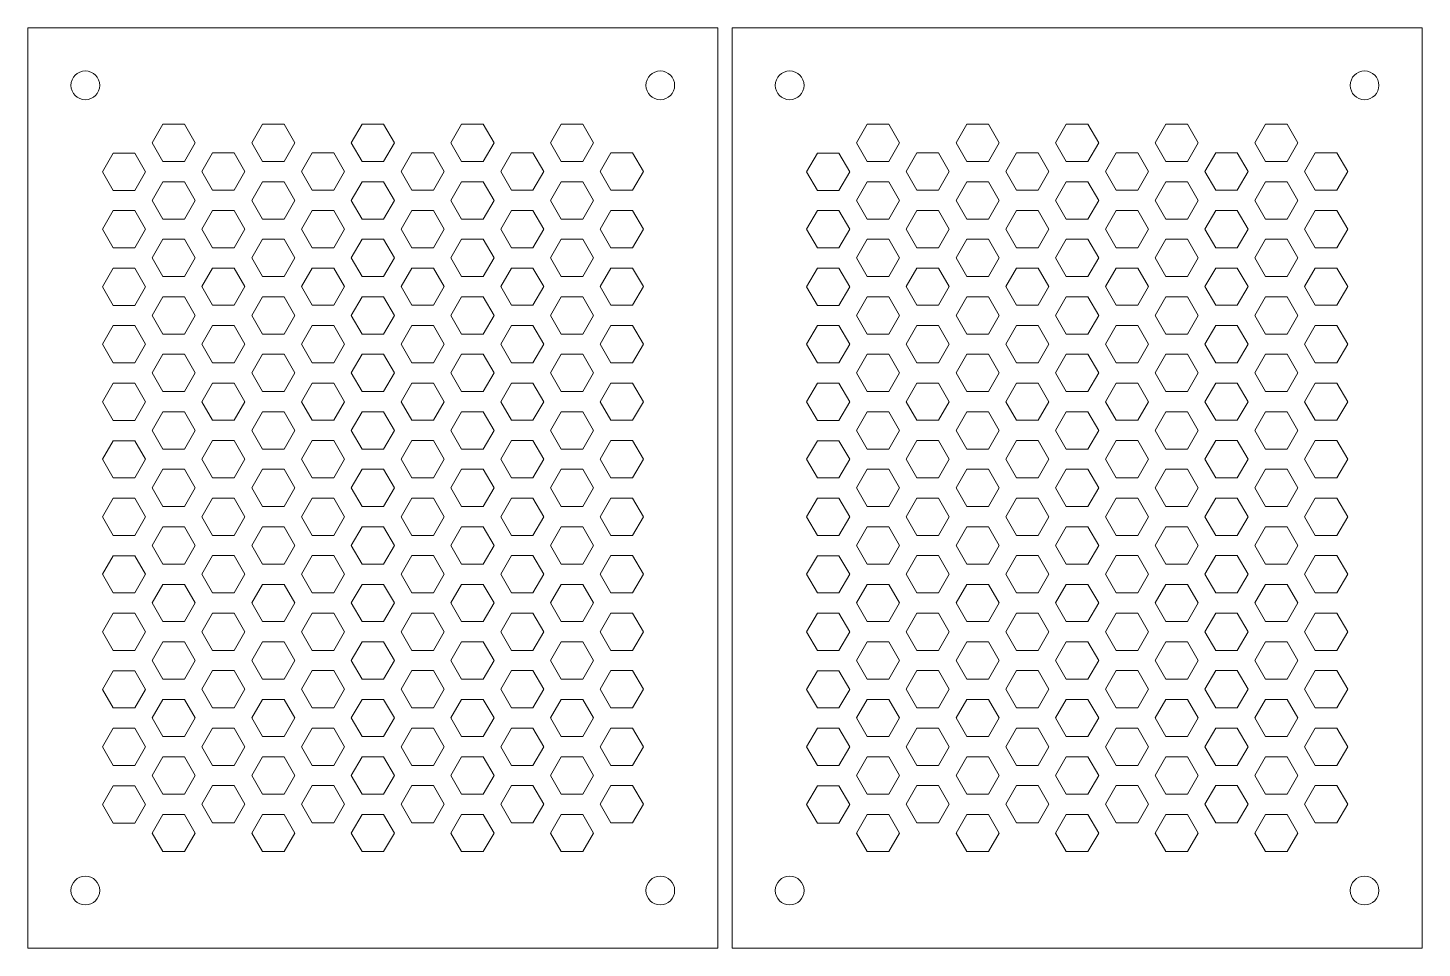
# Model space of a CAD drawing. Header units: inches. Extents: x 14.9 to 27.1, y 15 to 23.
import ezdxf

# ---------------------------------------------------------------- set-up
doc = ezdxf.new("R2010")
doc.units = ezdxf.units.IN
doc.header["$MEASUREMENT"] = 0

# ---------------------------------------------------------------- blocks, each defined once
blk = doc.blocks.new('*U7')
at = {"color": 1, "linetype": 'Continuous', "lineweight": 0}
for p, q in [((3, 4), (-3, 4)), ((-3, 4), (-3, -4)), ((3, -4), (3, 4)), ((-3, -4), (3, -4))]:
    blk.add_line(p, q, dxfattribs=at)
for points in [[(-1.826, 3.162), (-1.92, 3), (-1.826, 2.838), (-1.638, 2.838), (-1.545, 3), (-1.638, 3.162)], [(-0.96, 3.162), (-1.053, 3), (-0.96, 2.838), (-0.772, 2.838), (-0.678, 3), (-0.772, 3.162)], [(-0.094, 3.162), (-0.187, 3), (-0.094, 2.838), (0.094, 2.838), (0.188, 3), (0.094, 3.162)], [(0.772, 3.162), (0.679, 3), (0.772, 2.838), (0.96, 2.838), (1.054, 3), (0.96, 3.162)], [(1.638, 3.162), (1.545, 3), (1.638, 2.838), (1.826, 2.838), (1.92, 3), (1.826, 3.162)], [(-2.258, 2.911), (-2.352, 2.749), (-2.258, 2.587), (-2.071, 2.587), (-1.977, 2.749), (-2.071, 2.911)], [(-1.393, 2.912), (-1.487, 2.75), (-1.393, 2.588), (-1.205, 2.588), (-1.112, 2.75), (-1.205, 2.912)], [(-0.527, 2.912), (-0.62, 2.75), (-0.527, 2.588), (-0.339, 2.588), (-0.245, 2.75), (-0.339, 2.912)], [(0.339, 2.912), (0.246, 2.75), (0.339, 2.588), (0.527, 2.588), (0.621, 2.75), (0.527, 2.912)], [(1.205, 2.912), (1.112, 2.75), (1.205, 2.588), (1.393, 2.588), (1.487, 2.75), (1.393, 2.912)], [(2.071, 2.912), (1.978, 2.75), (2.071, 2.588), (2.259, 2.588), (2.353, 2.75), (2.259, 2.912)], [(-1.826, 2.662), (-1.92, 2.5), (-1.826, 2.338), (-1.638, 2.338), (-1.545, 2.5), (-1.638, 2.662)], [(-0.96, 2.662), (-1.053, 2.5), (-0.96, 2.338), (-0.772, 2.338), (-0.678, 2.5), (-0.772, 2.662)], [(-0.094, 2.662), (-0.187, 2.5), (-0.094, 2.338), (0.094, 2.338), (0.188, 2.5), (0.094, 2.662)], [(0.772, 2.662), (0.679, 2.5), (0.772, 2.338), (0.96, 2.338), (1.054, 2.5), (0.96, 2.662)], [(1.638, 2.662), (1.545, 2.5), (1.638, 2.338), (1.826, 2.338), (1.92, 2.5), (1.826, 2.662)], [(-2.258, 2.411), (-2.352, 2.249), (-2.258, 2.087), (-2.071, 2.087), (-1.977, 2.249), (-2.071, 2.411)], [(-1.393, 2.412), (-1.487, 2.25), (-1.393, 2.088), (-1.205, 2.088), (-1.112, 2.25), (-1.205, 2.412)], [(-0.527, 2.412), (-0.62, 2.25), (-0.527, 2.088), (-0.339, 2.088), (-0.245, 2.25), (-0.339, 2.412)], [(0.339, 2.412), (0.246, 2.25), (0.339, 2.088), (0.527, 2.088), (0.621, 2.25), (0.527, 2.412)], [(1.205, 2.412), (1.112, 2.25), (1.205, 2.088), (1.393, 2.088), (1.487, 2.25), (1.393, 2.412)], [(2.071, 2.412), (1.978, 2.25), (2.071, 2.088), (2.259, 2.088), (2.353, 2.25), (2.259, 2.412)], [(-1.826, 2.162), (-1.92, 2), (-1.826, 1.838), (-1.638, 1.838), (-1.545, 2), (-1.638, 2.162)], [(-0.96, 2.162), (-1.053, 2), (-0.96, 1.838), (-0.772, 1.838), (-0.678, 2), (-0.772, 2.162)], [(-0.094, 2.162), (-0.187, 2), (-0.094, 1.838), (0.094, 1.838), (0.188, 2), (0.094, 2.162)], [(0.772, 2.162), (0.679, 2), (0.772, 1.838), (0.96, 1.838), (1.054, 2), (0.96, 2.162)], [(1.638, 2.162), (1.545, 2), (1.638, 1.838), (1.826, 1.838), (1.92, 2), (1.826, 2.162)], [(-2.258, 1.911), (-2.352, 1.749), (-2.258, 1.587), (-2.071, 1.587), (-1.977, 1.749), (-2.071, 1.911)], [(-1.393, 1.912), (-1.487, 1.75), (-1.393, 1.588), (-1.205, 1.588), (-1.112, 1.75), (-1.205, 1.912)], [(-0.527, 1.912), (-0.62, 1.75), (-0.527, 1.588), (-0.339, 1.588), (-0.245, 1.75), (-0.339, 1.912)], [(0.339, 1.912), (0.246, 1.75), (0.339, 1.588), (0.527, 1.588), (0.621, 1.75), (0.527, 1.912)], [(1.205, 1.912), (1.112, 1.75), (1.205, 1.588), (1.393, 1.588), (1.487, 1.75), (1.393, 1.912)], [(2.071, 1.912), (1.978, 1.75), (2.071, 1.588), (2.259, 1.588), (2.353, 1.75), (2.259, 1.912)], [(-1.826, 1.662), (-1.92, 1.5), (-1.826, 1.338), (-1.638, 1.338), (-1.545, 1.5), (-1.638, 1.662)], [(-0.96, 1.662), (-1.053, 1.5), (-0.96, 1.338), (-0.772, 1.338), (-0.678, 1.5), (-0.772, 1.662)], [(-0.094, 1.662), (-0.187, 1.5), (-0.094, 1.338), (0.094, 1.338), (0.188, 1.5), (0.094, 1.662)], [(0.772, 1.662), (0.679, 1.5), (0.772, 1.338), (0.96, 1.338), (1.054, 1.5), (0.96, 1.662)], [(1.638, 1.662), (1.545, 1.5), (1.638, 1.338), (1.826, 1.338), (1.92, 1.5), (1.826, 1.662)], [(-2.258, 1.411), (-2.352, 1.249), (-2.258, 1.087), (-2.071, 1.087), (-1.977, 1.249), (-2.071, 1.411)], [(-1.393, 1.412), (-1.487, 1.25), (-1.393, 1.088), (-1.205, 1.088), (-1.112, 1.25), (-1.205, 1.412)], [(-0.527, 1.412), (-0.62, 1.25), (-0.527, 1.088), (-0.339, 1.088), (-0.245, 1.25), (-0.339, 1.412)], [(0.339, 1.412), (0.246, 1.25), (0.339, 1.088), (0.527, 1.088), (0.621, 1.25), (0.527, 1.412)], [(1.205, 1.412), (1.112, 1.25), (1.205, 1.088), (1.393, 1.088), (1.487, 1.25), (1.393, 1.412)], [(2.071, 1.412), (1.978, 1.25), (2.071, 1.088), (2.259, 1.088), (2.353, 1.25), (2.259, 1.412)], [(-1.826, 1.162), (-1.92, 1), (-1.826, 0.838), (-1.638, 0.838), (-1.545, 1), (-1.638, 1.162)], [(-0.96, 1.162), (-1.053, 1), (-0.96, 0.838), (-0.772, 0.838), (-0.678, 1), (-0.772, 1.162)], [(-0.094, 1.162), (-0.187, 1), (-0.094, 0.838), (0.094, 0.838), (0.188, 1), (0.094, 1.162)], [(0.772, 1.162), (0.679, 1), (0.772, 0.838), (0.96, 0.838), (1.054, 1), (0.96, 1.162)], [(1.638, 1.162), (1.545, 1), (1.638, 0.838), (1.826, 0.838), (1.92, 1), (1.826, 1.162)], [(-2.258, 0.911), (-2.352, 0.749), (-2.258, 0.587), (-2.071, 0.587), (-1.977, 0.749), (-2.071, 0.911)], [(-1.393, 0.912), (-1.487, 0.75), (-1.393, 0.588), (-1.205, 0.588), (-1.112, 0.75), (-1.205, 0.912)], [(-0.527, 0.912), (-0.62, 0.75), (-0.527, 0.588), (-0.339, 0.588), (-0.245, 0.75), (-0.339, 0.912)], [(0.339, 0.912), (0.246, 0.75), (0.339, 0.588), (0.527, 0.588), (0.621, 0.75), (0.527, 0.912)], [(1.205, 0.912), (1.112, 0.75), (1.205, 0.588), (1.393, 0.588), (1.487, 0.75), (1.393, 0.912)], [(2.071, 0.912), (1.978, 0.75), (2.071, 0.588), (2.259, 0.588), (2.353, 0.75), (2.259, 0.912)], [(-1.826, 0.662), (-1.92, 0.5), (-1.826, 0.338), (-1.638, 0.338), (-1.545, 0.5), (-1.638, 0.662)], [(-0.96, 0.662), (-1.053, 0.5), (-0.96, 0.338), (-0.772, 0.338), (-0.678, 0.5), (-0.772, 0.662)], [(-0.094, 0.662), (-0.187, 0.5), (-0.094, 0.338), (0.094, 0.338), (0.188, 0.5), (0.094, 0.662)], [(0.772, 0.662), (0.679, 0.5), (0.772, 0.338), (0.96, 0.338), (1.054, 0.5), (0.96, 0.662)], [(1.638, 0.662), (1.545, 0.5), (1.638, 0.338), (1.826, 0.338), (1.92, 0.5), (1.826, 0.662)], [(-2.258, 0.411), (-2.352, 0.249), (-2.258, 0.087), (-2.071, 0.087), (-1.977, 0.249), (-2.071, 0.411)], [(-1.393, 0.412), (-1.487, 0.25), (-1.393, 0.088), (-1.205, 0.088), (-1.112, 0.25), (-1.205, 0.412)], [(-0.527, 0.412), (-0.62, 0.25), (-0.527, 0.088), (-0.339, 0.088), (-0.245, 0.25), (-0.339, 0.412)], [(0.339, 0.412), (0.246, 0.25), (0.339, 0.088), (0.527, 0.088), (0.621, 0.25), (0.527, 0.412)], [(1.205, 0.412), (1.112, 0.25), (1.205, 0.088), (1.393, 0.088), (1.487, 0.25), (1.393, 0.412)], [(2.071, 0.412), (1.978, 0.25), (2.071, 0.088), (2.259, 0.088), (2.353, 0.25), (2.259, 0.412)], [(-1.826, 0.162), (-1.92, 0), (-1.826, -0.162), (-1.638, -0.162), (-1.545, 0), (-1.638, 0.162)], [(-0.96, 0.162), (-1.053, 0), (-0.96, -0.162), (-0.772, -0.162), (-0.678, 0), (-0.772, 0.162)], [(-0.094, 0.162), (-0.187, 0), (-0.094, -0.162), (0.094, -0.162), (0.188, 0), (0.094, 0.162)], [(0.772, 0.162), (0.679, 0), (0.772, -0.162), (0.96, -0.162), (1.054, 0), (0.96, 0.162)], [(1.638, 0.162), (1.545, 0), (1.638, -0.162), (1.826, -0.162), (1.92, 0), (1.826, 0.162)], [(-2.258, -0.089), (-2.352, -0.251), (-2.258, -0.413), (-2.071, -0.413), (-1.977, -0.251), (-2.071, -0.089)], [(-1.393, -0.088), (-1.487, -0.25), (-1.393, -0.412), (-1.205, -0.412), (-1.112, -0.25), (-1.205, -0.088)], [(-0.527, -0.088), (-0.62, -0.25), (-0.527, -0.412), (-0.339, -0.412), (-0.245, -0.25), (-0.339, -0.088)], [(0.339, -0.088), (0.246, -0.25), (0.339, -0.412), (0.527, -0.412), (0.621, -0.25), (0.527, -0.088)], [(1.205, -0.088), (1.112, -0.25), (1.205, -0.412), (1.393, -0.412), (1.487, -0.25), (1.393, -0.088)], [(2.071, -0.088), (1.978, -0.25), (2.071, -0.412), (2.259, -0.412), (2.353, -0.25), (2.259, -0.088)], [(-1.826, -0.338), (-1.92, -0.5), (-1.826, -0.662), (-1.638, -0.662), (-1.545, -0.5), (-1.638, -0.338)], [(-0.96, -0.338), (-1.053, -0.5), (-0.96, -0.662), (-0.772, -0.662), (-0.678, -0.5), (-0.772, -0.338)], [(-0.094, -0.338), (-0.187, -0.5), (-0.094, -0.662), (0.094, -0.662), (0.188, -0.5), (0.094, -0.338)], [(0.772, -0.338), (0.679, -0.5), (0.772, -0.662), (0.96, -0.662), (1.054, -0.5), (0.96, -0.338)], [(1.638, -0.338), (1.545, -0.5), (1.638, -0.662), (1.826, -0.662), (1.92, -0.5), (1.826, -0.338)], [(-2.258, -0.589), (-2.352, -0.751), (-2.258, -0.913), (-2.071, -0.913), (-1.977, -0.751), (-2.071, -0.589)], [(-1.393, -0.588), (-1.487, -0.75), (-1.393, -0.912), (-1.205, -0.912), (-1.112, -0.75), (-1.205, -0.588)], [(-0.527, -0.588), (-0.62, -0.75), (-0.527, -0.912), (-0.339, -0.912), (-0.245, -0.75), (-0.339, -0.588)], [(0.339, -0.588), (0.246, -0.75), (0.339, -0.912), (0.527, -0.912), (0.621, -0.75), (0.527, -0.588)], [(1.205, -0.588), (1.112, -0.75), (1.205, -0.912), (1.393, -0.912), (1.487, -0.75), (1.393, -0.588)], [(2.071, -0.588), (1.978, -0.75), (2.071, -0.912), (2.259, -0.912), (2.353, -0.75), (2.259, -0.588)], [(-1.826, -0.838), (-1.92, -1), (-1.826, -1.162), (-1.638, -1.162), (-1.545, -1), (-1.638, -0.838)], [(-0.96, -0.838), (-1.053, -1), (-0.96, -1.162), (-0.772, -1.162), (-0.678, -1), (-0.772, -0.838)], [(-0.094, -0.838), (-0.187, -1), (-0.094, -1.162), (0.094, -1.162), (0.188, -1), (0.094, -0.838)], [(0.772, -0.838), (0.679, -1), (0.772, -1.162), (0.96, -1.162), (1.054, -1), (0.96, -0.838)], [(1.638, -0.838), (1.545, -1), (1.638, -1.162), (1.826, -1.162), (1.92, -1), (1.826, -0.838)], [(-2.258, -1.089), (-2.352, -1.251), (-2.258, -1.413), (-2.071, -1.413), (-1.977, -1.251), (-2.071, -1.089)], [(-1.393, -1.088), (-1.487, -1.25), (-1.393, -1.412), (-1.205, -1.412), (-1.112, -1.25), (-1.205, -1.088)], [(-0.527, -1.088), (-0.62, -1.25), (-0.527, -1.412), (-0.339, -1.412), (-0.245, -1.25), (-0.339, -1.088)], [(0.339, -1.088), (0.246, -1.25), (0.339, -1.412), (0.527, -1.412), (0.621, -1.25), (0.527, -1.088)], [(1.205, -1.088), (1.112, -1.25), (1.205, -1.412), (1.393, -1.412), (1.487, -1.25), (1.393, -1.088)], [(2.071, -1.088), (1.978, -1.25), (2.071, -1.412), (2.259, -1.412), (2.353, -1.25), (2.259, -1.088)], [(-1.826, -1.338), (-1.92, -1.5), (-1.826, -1.662), (-1.638, -1.662), (-1.545, -1.5), (-1.638, -1.338)], [(-0.96, -1.338), (-1.053, -1.5), (-0.96, -1.662), (-0.772, -1.662), (-0.678, -1.5), (-0.772, -1.338)], [(-0.094, -1.338), (-0.187, -1.5), (-0.094, -1.662), (0.094, -1.662), (0.188, -1.5), (0.094, -1.338)], [(0.772, -1.338), (0.679, -1.5), (0.772, -1.662), (0.96, -1.662), (1.054, -1.5), (0.96, -1.338)], [(1.638, -1.338), (1.545, -1.5), (1.638, -1.662), (1.826, -1.662), (1.92, -1.5), (1.826, -1.338)], [(-2.258, -1.589), (-2.352, -1.751), (-2.258, -1.913), (-2.071, -1.913), (-1.977, -1.751), (-2.071, -1.589)], [(-1.393, -1.588), (-1.487, -1.75), (-1.393, -1.912), (-1.205, -1.912), (-1.112, -1.75), (-1.205, -1.588)], [(-0.527, -1.588), (-0.62, -1.75), (-0.527, -1.912), (-0.339, -1.912), (-0.245, -1.75), (-0.339, -1.588)], [(0.339, -1.588), (0.246, -1.75), (0.339, -1.912), (0.527, -1.912), (0.621, -1.75), (0.527, -1.588)], [(1.205, -1.588), (1.112, -1.75), (1.205, -1.912), (1.393, -1.912), (1.487, -1.75), (1.393, -1.588)], [(2.071, -1.588), (1.978, -1.75), (2.071, -1.912), (2.259, -1.912), (2.353, -1.75), (2.259, -1.588)], [(-1.826, -1.838), (-1.92, -2), (-1.826, -2.162), (-1.638, -2.162), (-1.545, -2), (-1.638, -1.838)], [(-0.96, -1.838), (-1.053, -2), (-0.96, -2.162), (-0.772, -2.162), (-0.678, -2), (-0.772, -1.838)], [(-0.094, -1.838), (-0.187, -2), (-0.094, -2.162), (0.094, -2.162), (0.188, -2), (0.094, -1.838)], [(0.772, -1.838), (0.679, -2), (0.772, -2.162), (0.96, -2.162), (1.054, -2), (0.96, -1.838)], [(1.638, -1.838), (1.545, -2), (1.638, -2.162), (1.826, -2.162), (1.92, -2), (1.826, -1.838)], [(-2.258, -2.089), (-2.352, -2.251), (-2.258, -2.413), (-2.071, -2.413), (-1.977, -2.251), (-2.071, -2.089)], [(-1.393, -2.088), (-1.487, -2.25), (-1.393, -2.412), (-1.205, -2.412), (-1.112, -2.25), (-1.205, -2.088)], [(-0.527, -2.088), (-0.62, -2.25), (-0.527, -2.412), (-0.339, -2.412), (-0.245, -2.25), (-0.339, -2.088)], [(0.339, -2.088), (0.246, -2.25), (0.339, -2.412), (0.527, -2.412), (0.621, -2.25), (0.527, -2.088)], [(1.205, -2.088), (1.112, -2.25), (1.205, -2.412), (1.393, -2.412), (1.487, -2.25), (1.393, -2.088)], [(2.071, -2.088), (1.978, -2.25), (2.071, -2.412), (2.259, -2.412), (2.353, -2.25), (2.259, -2.088)], [(-1.826, -2.338), (-1.92, -2.5), (-1.826, -2.662), (-1.638, -2.662), (-1.545, -2.5), (-1.638, -2.338)], [(-0.96, -2.338), (-1.053, -2.5), (-0.96, -2.662), (-0.772, -2.662), (-0.678, -2.5), (-0.772, -2.338)], [(-0.094, -2.338), (-0.187, -2.5), (-0.094, -2.662), (0.094, -2.662), (0.188, -2.5), (0.094, -2.338)], [(0.772, -2.338), (0.679, -2.5), (0.772, -2.662), (0.96, -2.662), (1.054, -2.5), (0.96, -2.338)], [(1.638, -2.338), (1.545, -2.5), (1.638, -2.662), (1.826, -2.662), (1.92, -2.5), (1.826, -2.338)], [(-2.258, -2.589), (-2.352, -2.751), (-2.258, -2.913), (-2.071, -2.913), (-1.977, -2.751), (-2.071, -2.589)], [(-1.393, -2.588), (-1.487, -2.75), (-1.393, -2.912), (-1.205, -2.912), (-1.112, -2.75), (-1.205, -2.588)], [(-0.527, -2.588), (-0.62, -2.75), (-0.527, -2.912), (-0.339, -2.912), (-0.245, -2.75), (-0.339, -2.588)], [(0.339, -2.588), (0.246, -2.75), (0.339, -2.912), (0.527, -2.912), (0.621, -2.75), (0.527, -2.588)], [(1.205, -2.588), (1.112, -2.75), (1.205, -2.912), (1.393, -2.912), (1.487, -2.75), (1.393, -2.588)], [(2.071, -2.588), (1.978, -2.75), (2.071, -2.912), (2.259, -2.912), (2.353, -2.75), (2.259, -2.588)], [(-1.826, -2.838), (-1.92, -3), (-1.826, -3.162), (-1.638, -3.162), (-1.545, -3), (-1.638, -2.838)], [(-0.96, -2.838), (-1.053, -3), (-0.96, -3.162), (-0.772, -3.162), (-0.678, -3), (-0.772, -2.838)], [(-0.094, -2.838), (-0.187, -3), (-0.094, -3.162), (0.094, -3.162), (0.188, -3), (0.094, -2.838)], [(0.772, -2.838), (0.679, -3), (0.772, -3.162), (0.96, -3.162), (1.054, -3), (0.96, -2.838)], [(1.638, -2.838), (1.545, -3), (1.638, -3.162), (1.826, -3.162), (1.92, -3), (1.826, -2.838)]]:
    blk.add_lwpolyline(points, close=True, dxfattribs=at)
for centre in [(-2.5, 3.5), (2.5, 3.5), (-2.5, -3.5), (2.5, -3.5)]:
    blk.add_circle(centre, 0.125, dxfattribs=at)
blk = doc.blocks.new('*U8')
at = {"color": 0, "linetype": 'ByBlock', "lineweight": -2, "transparency": 16777216}
for p in [(0, 0), (6.125, 0)]:
    blk.add_blockref('*U7', p, dxfattribs=at)

msp = doc.modelspace()

# ---------------------------------------------------------------- block references
msp.add_blockref('*U8', (17.946, 18.99))

doc.saveas('drawing.dxf')
